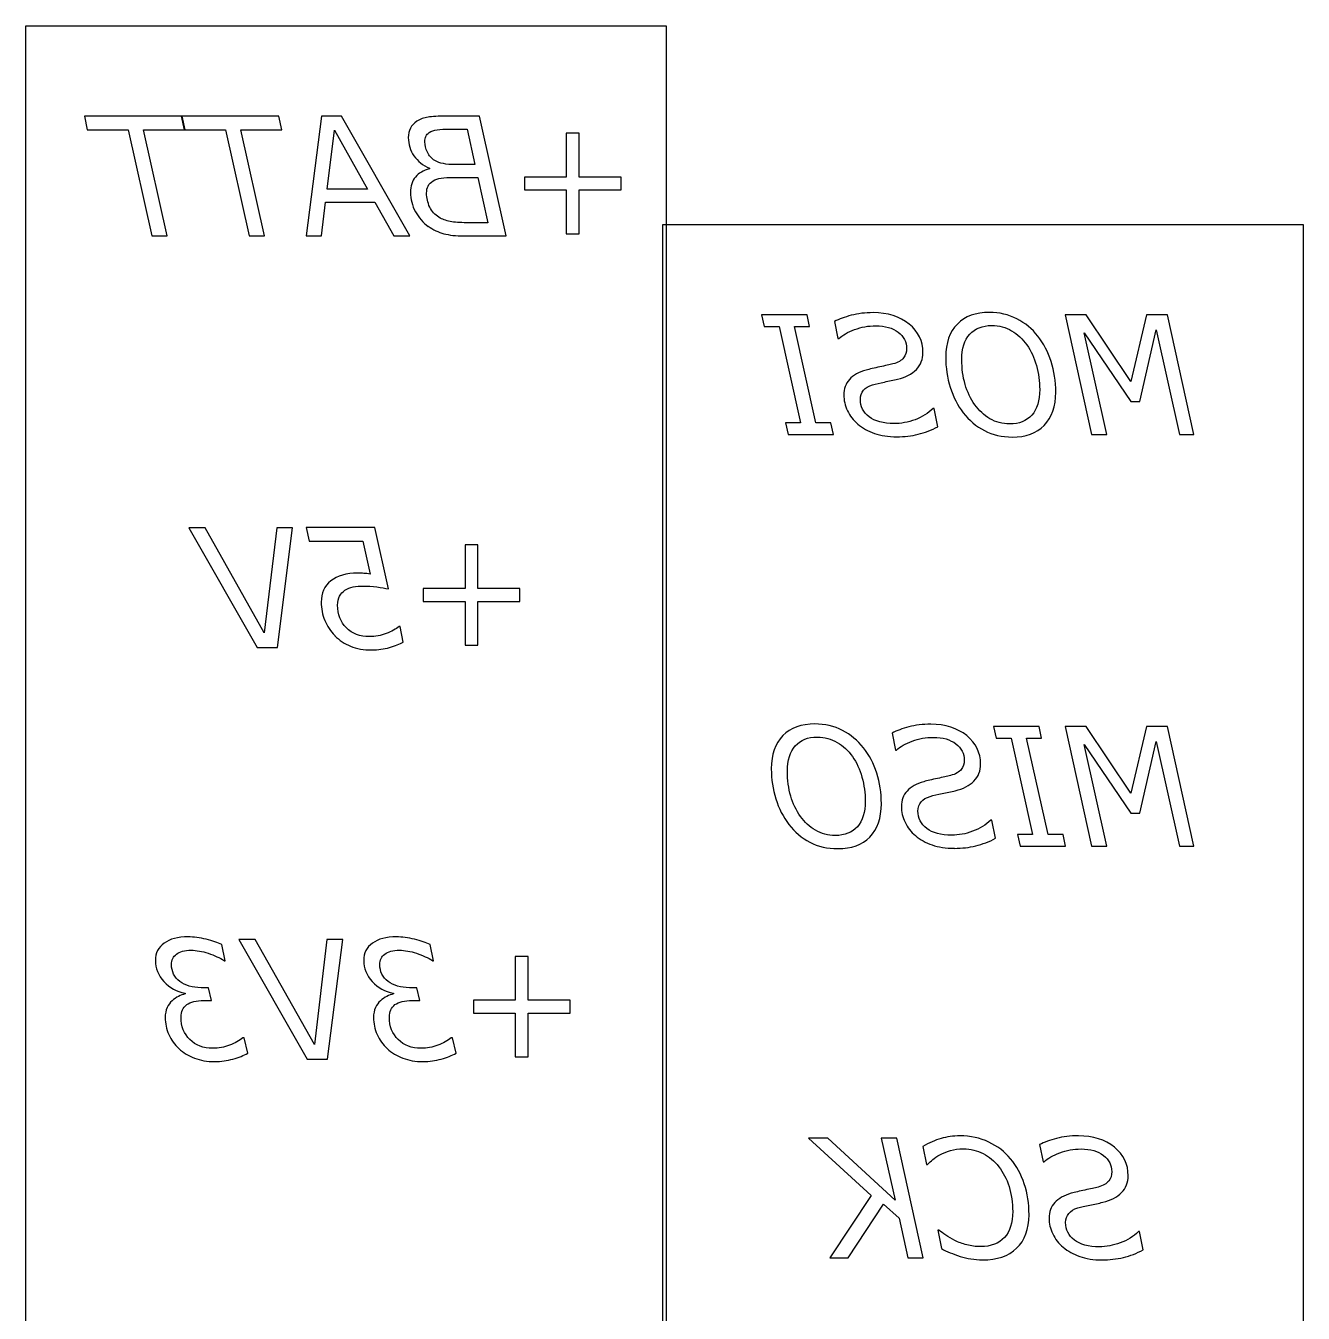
# Model space of a CAD drawing. Extents: x 0.1 to 5.4, y -0.8 to 9.9.
# Drawn here: x 0.07 to 5.37, y 4.59 to 9.93 of the extents above; entities that cross this region are included whole.
import ezdxf

# ---------------------------------------------------------------- set-up
doc = ezdxf.new("R2010")
doc.units = 0
doc.layers.add('Capa_1', color=7, linetype='CONTINUOUS')

msp = doc.modelspace()

# ---------------------------------------------------------------- linework, layer by layer
at = {"layer": 'Capa_1', "color": 7}
for points in [[(0.07381, 9.92621), (2.727999, 9.92621), (2.727999, 0.07383), (0.07381, 0.07383)], [(0.328957, 9.495022), (0.498535, 9.495022), (0.595938, 9.055057), (0.659809, 9.055057), (0.562406, 9.495022), (0.731984, 9.495022), (0.719848, 9.551312), (0.316821, 9.551312)], [(0.732623, 9.495022), (0.902201, 9.495022), (0.999604, 9.055057), (1.063475, 9.055057), (0.966072, 9.495022), (1.13565, 9.495022), (1.123514, 9.551312), (0.720487, 9.551312)], [(1.236247, 9.055057), (1.300437, 9.055057), (1.316405, 9.19471), (1.521432, 9.19471), (1.599355, 9.055057), (1.6661, 9.055057), (1.383151, 9.551343), (1.299479, 9.551343)], [(1.323431, 9.248702), (1.353131, 9.493683), (1.491093, 9.248702)], [(2.140662, 9.245709), (2.314711, 9.245709), (2.314711, 9.064057), (2.367724, 9.064057), (2.367724, 9.245709), (2.541773, 9.245709), (2.541773, 9.299037), (2.367724, 9.299037), (2.367724, 9.480688), (2.314711, 9.480688), (2.314711, 9.299037), (2.140662, 9.299037)], [(2.715358, 9.10226), (5.369546, 9.10226), (5.369546, -0.750121), (2.715358, -0.750121)], [(3.233972, 8.231141), (3.422391, 8.231141), (3.411853, 8.279463), (3.349579, 8.279463), (3.260798, 8.679095), (3.323072, 8.679095), (3.312534, 8.727417), (3.124114, 8.727417), (3.134652, 8.679095), (3.196927, 8.679095), (3.285708, 8.279463), (3.223433, 8.279463)], [(4.491914, 8.231141), (4.555785, 8.231141), (4.461895, 8.652768), (4.655105, 8.367791), (4.692789, 8.367791), (4.759854, 8.665773), (4.856299, 8.231141), (4.916019, 8.231141), (4.80616, 8.727438), (4.719295, 8.727438), (4.655105, 8.451124), (4.469879, 8.727438), (4.382056, 8.727438)], [(3.887373, 8.551772)], [(4.008407, 8.35449)], [(0.749548, 7.844821), (1.032498, 7.348535), (1.116808, 7.348535), (1.180041, 7.844821), (1.114253, 7.844821), (1.062198, 7.40886), (0.816933, 7.844821)], [(1.721029, 7.539187), (1.895078, 7.539187), (1.895078, 7.357535), (1.948091, 7.357535), (1.948091, 7.539187), (2.12214, 7.539187), (2.12214, 7.592515), (1.948091, 7.592515), (1.948091, 7.774167), (1.895078, 7.774167), (1.895078, 7.592515), (1.721029, 7.592515)], [(4.195871, 6.524619), (4.384291, 6.524619), (4.373753, 6.572941), (4.311478, 6.572941), (4.222698, 6.972573), (4.284972, 6.972573), (4.274434, 7.020895), (4.086014, 7.020895), (4.096552, 6.972573), (4.158827, 6.972573), (4.247607, 6.572941), (4.185333, 6.572941)], [(4.491914, 6.524619), (4.555785, 6.524619), (4.461895, 6.946246), (4.655105, 6.661269), (4.692789, 6.661269), (4.759854, 6.959252), (4.856299, 6.524619), (4.916019, 6.524619), (4.80616, 7.020905), (4.719295, 7.020905), (4.655105, 6.744602), (4.469879, 7.020905), (4.382056, 7.020905)], [(3.164351, 6.84524)], [(3.285386, 6.647968)], [(0.957768, 6.138299), (1.240718, 5.642013), (1.325028, 5.642013), (1.388261, 6.138299), (1.322473, 6.138299), (1.270418, 5.702339), (1.025153, 6.138299)], [(1.929249, 5.832665), (2.103298, 5.832665), (2.103298, 5.651013), (2.156311, 5.651013), (2.156311, 5.832665), (2.33036, 5.832665), (2.33036, 5.885993), (2.156311, 5.885993), (2.156311, 6.067645), (2.103298, 6.067645), (2.103298, 5.885993), (1.929249, 5.885993)], [(3.407701, 4.818097), (3.48243, 4.818097), (3.629015, 5.039745), (3.694163, 4.982126), (3.73025, 4.818138), (3.794121, 4.818138), (3.684263, 5.314424), (3.620392, 5.314424), (3.677876, 5.056785), (3.39844, 5.314424), (3.317962, 5.314424), (3.578876, 5.076778)]]:
    msp.add_lwpolyline(points, close=True, dxfattribs=at)
for points in [[(1.890288, 9.054903), (2.064975, 9.054903), (1.955436, 9.551343), (1.818752, 9.551343)], [(1.831209, 9.497708), (1.903384, 9.497708), (1.935958, 9.350383), (1.852925, 9.350383)], [(1.728377, 9.445086), (1.728374, 9.444687)], [(1.747532, 9.335682), (1.747532, 9.332617)], [(1.851328, 9.297494), (1.947455, 9.297494), (1.98929, 9.109508), (1.902106, 9.109508)], [(1.735403, 9.232714), (1.735402, 9.231703)], [(1.742103, 9.094378), (1.742106, 9.095053)], [(3.425905, 8.700253), (3.440276, 8.629251), (3.44475, 8.629251)], [(3.855119, 8.26372), (3.83979, 8.339421), (3.835317, 8.339421)], [(3.684903, 8.222243), (3.684902, 8.222141)], [(1.576993, 7.591064), (1.520786, 7.845372), (1.235601, 7.845372), (1.248056, 7.789388), (1.471293, 7.789388), (1.501312, 7.652738)], [(1.638954, 7.370397), (1.62618, 7.435065), (1.621707, 7.435065)], [(1.355049, 7.397521), (1.355047, 7.396857)], [(3.664782, 6.993731), (3.679154, 6.922729), (3.683627, 6.922729)], [(4.093997, 6.557198), (4.078669, 6.632899), (4.074195, 6.632899)], [(3.92378, 6.515721), (3.92378, 6.515619)], [(0.897096, 6.049777), (0.900287, 6.049777), (0.886554, 6.1171)], [(1.760636, 6.049777), (1.763827, 6.049777), (1.750094, 6.1171)], [(0.813424, 5.884889), (0.843763, 5.884889), (0.831308, 5.937911), (0.800969, 5.937911)], [(1.676963, 5.884889), (1.707302, 5.884889), (1.694847, 5.937911), (1.664509, 5.937911)], [(0.734541, 5.915027), (0.734541, 5.911962)], [(1.598082, 5.915027), (1.598082, 5.911962)], [(0.993856, 5.665959), (0.978846, 5.729912), (0.97406, 5.729912)], [(1.857394, 5.665959), (1.842384, 5.729912), (1.837598, 5.729912)], [(0.708357, 5.685778), (0.708352, 5.685676)], [(1.571897, 5.685778), (1.57189, 5.685676)], [(4.276669, 5.287301), (4.29104, 5.216299), (4.295514, 5.216299)], [(3.792845, 5.279751), (3.807216, 5.205072), (3.812003, 5.205072)], [(3.859268, 4.932517), (3.854795, 4.932517), (3.869805, 4.855897)], [(4.705883, 4.850676), (4.690554, 4.926377), (4.686081, 4.926377)], [(4.039702, 4.809924), (4.039706, 4.809097)], [(4.535667, 4.809291), (4.535666, 4.809097)]]:
    msp.add_lwpolyline(points, dxfattribs=at)
for points in [[(1.694842, 9.530298), (1.683132, 9.522738), (1.674403, 9.513067), (1.668655, 9.501284)], [(1.741468, 9.547256), (1.724436, 9.544532), (1.708894, 9.538879), (1.694842, 9.530298)], [(1.818752, 9.551343), (1.784048, 9.551343), (1.758287, 9.549981), (1.741468, 9.547256)], [(1.668655, 9.501284), (1.66269, 9.489706), (1.659708, 9.476834), (1.659708, 9.462667)], [(1.659708, 9.462667), (1.659708, 9.433994), (1.667479, 9.408658), (1.683021, 9.38666)], [(1.728374, 9.444687), (1.728374, 9.454018), (1.729865, 9.46168), (1.732847, 9.467673)], [(1.732847, 9.467673), (1.73583, 9.473803), (1.740088, 9.478911), (1.745621, 9.482997)], [(1.745621, 9.482997), (1.754564, 9.489127), (1.765741, 9.493009), (1.779154, 9.494644)], [(1.779154, 9.494644), (1.792567, 9.496687), (1.809919, 9.497708), (1.831209, 9.497708)], [(1.738916, 9.401769), (1.73189, 9.416685), (1.728377, 9.431124), (1.728377, 9.445086)], [(1.769254, 9.36775), (1.756054, 9.375787), (1.745941, 9.387126), (1.738916, 9.401769)], [(1.683021, 9.38666), (1.698564, 9.364661), (1.720067, 9.347669), (1.747532, 9.335682)], [(1.805022, 9.354469), (1.791397, 9.357193), (1.779474, 9.36162), (1.769254, 9.36775)], [(1.852925, 9.350383), (1.834616, 9.350383), (1.818648, 9.351745), (1.805022, 9.354469)], [(1.689089, 9.299006), (1.675464, 9.282592), (1.668651, 9.261479), (1.668651, 9.235666)], [(1.747532, 9.332617), (1.721983, 9.326487), (1.702502, 9.315284), (1.689089, 9.299006)], [(1.763187, 9.283396), (1.771703, 9.288844), (1.782667, 9.292522), (1.79608, 9.294429)], [(1.79608, 9.294429), (1.80928, 9.296472), (1.827696, 9.297494), (1.851328, 9.297494)], [(1.668651, 9.235666), (1.668651, 9.20747), (1.675464, 9.180704), (1.689089, 9.155368)], [(1.735402, 9.231703), (1.735402, 9.244166), (1.737425, 9.254178), (1.741471, 9.261738)], [(1.741471, 9.261738), (1.745517, 9.269502), (1.752756, 9.276721), (1.763187, 9.283396)], [(1.748496, 9.174687), (1.739767, 9.192871), (1.735403, 9.212214), (1.735403, 9.232714)], [(1.689089, 9.155368), (1.702502, 9.130237), (1.720173, 9.109907), (1.742103, 9.094378)], [(1.786819, 9.131984), (1.769999, 9.142404), (1.757225, 9.156638), (1.748496, 9.174687)], [(1.833125, 9.114616), (1.815241, 9.118022), (1.799806, 9.123811), (1.786819, 9.131984)], [(1.742106, 9.095053), (1.762758, 9.080614), (1.784368, 9.070296), (1.806936, 9.064098)], [(1.902106, 9.109508), (1.87379, 9.109508), (1.850796, 9.111211), (1.833125, 9.114616)], [(1.806936, 9.064098), (1.829503, 9.057968), (1.857287, 9.054903), (1.890288, 9.054903)], [(3.496163, 8.725589), (3.468911, 8.718505), (3.445492, 8.71006), (3.425905, 8.700253)], [(3.58654, 8.736622), (3.553327, 8.736622), (3.523201, 8.732944), (3.496163, 8.725589)], [(3.735679, 8.689322), (3.697144, 8.720855), (3.647431, 8.736622), (3.58654, 8.736622)], [(4.068448, 8.737746), (4.012028, 8.737746), (3.967744, 8.721638), (3.935596, 8.689424)], [(4.182458, 8.710775), (4.147754, 8.728756), (4.109751, 8.737746), (4.068448, 8.737746)], [(4.269323, 8.639467), (4.245904, 8.66923), (4.216949, 8.692999), (4.182458, 8.710775)], [(3.44475, 8.629251), (3.459866, 8.64369), (3.481476, 8.656119), (3.509579, 8.66654)], [(3.509579, 8.66654), (3.537469, 8.67696), (3.56685, 8.68217), (3.597722, 8.68217)], [(3.597722, 8.68217), (3.63647, 8.68217), (3.667448, 8.673282), (3.690654, 8.655506)], [(3.690654, 8.655506), (3.713648, 8.63773), (3.725144, 8.615187), (3.725144, 8.587876)], [(3.793163, 8.571326), (3.793163, 8.61866), (3.774002, 8.657992), (3.735679, 8.689322)], [(3.935596, 8.689424), (3.903447, 8.657413), (3.887373, 8.61153), (3.887373, 8.551772)], [(3.987012, 8.646802), (4.008728, 8.671253), (4.039173, 8.683478), (4.078347, 8.683478)], [(4.078347, 8.683478), (4.108793, 8.683478), (4.136257, 8.676156), (4.160741, 8.661513)], [(4.160741, 8.661513), (4.185225, 8.647075), (4.206302, 8.627426), (4.223974, 8.602567)], [(3.954118, 8.542476), (3.954118, 8.587835), (3.965083, 8.622611), (3.987012, 8.646802)], [(4.223974, 8.602567), (4.241006, 8.578116), (4.2541, 8.549682), (4.263254, 8.517263)], [(4.324571, 8.53415), (4.311797, 8.573448), (4.293381, 8.608553), (4.269323, 8.639467)], [(3.71269, 8.549259), (3.704386, 8.538158), (3.689589, 8.529815), (3.668299, 8.52423)], [(3.725144, 8.587876), (3.725144, 8.573233), (3.720993, 8.560361), (3.71269, 8.549259)], [(3.765699, 8.501039), (3.784009, 8.519905), (3.793163, 8.543334), (3.793163, 8.571326)], [(3.887374, 8.551783), (3.887374, 8.508671), (3.893654, 8.467119), (3.906215, 8.427126)], [(3.967851, 8.439151), (3.958696, 8.47048), (3.954118, 8.504922), (3.954118, 8.542476)], [(3.557162, 8.498485), (3.52693, 8.489836), (3.504043, 8.476964), (3.4885, 8.459869)], [(3.614008, 8.511868), (3.59144, 8.507101), (3.572491, 8.50264), (3.557162, 8.498485)], [(3.668299, 8.52423), (3.654673, 8.520825), (3.636576, 8.516704), (3.614008, 8.511868)], [(3.688096, 8.460992), (3.721521, 8.468757), (3.747389, 8.482106), (3.765699, 8.501039)], [(4.263254, 8.517263), (4.272409, 8.485048), (4.276986, 8.451812), (4.276986, 8.417554)], [(4.343732, 8.407154), (4.343732, 8.452513), (4.337345, 8.494845), (4.324571, 8.53415)], [(3.4885, 8.459869), (3.472746, 8.442774), (3.464868, 8.421218), (3.464868, 8.395201)], [(3.54662, 8.41502), (3.555136, 8.425236), (3.567698, 8.432796), (3.584304, 8.4377)], [(3.584304, 8.4377), (3.598143, 8.441786), (3.614643, 8.445566), (3.633805, 8.44904)], [(3.633805, 8.44904), (3.652753, 8.453126), (3.67085, 8.45711), (3.688096, 8.460992)], [(4.008409, 8.354459), (3.990526, 8.379795), (3.977006, 8.408026), (3.967851, 8.439151)], [(3.464868, 8.395201), (3.464868, 8.373407), (3.469978, 8.351749), (3.480197, 8.330227)], [(3.533526, 8.37671), (3.533526, 8.392034), (3.537891, 8.404804), (3.54662, 8.41502)], [(3.906215, 8.427126), (3.918564, 8.387147), (3.936554, 8.351929), (3.960186, 8.321472)], [(4.276986, 8.417554), (4.276986, 8.371786), (4.266128, 8.336564), (4.244412, 8.311889)], [(4.295829, 8.269165), (4.327765, 8.301584), (4.343732, 8.347581), (4.343732, 8.407154)], [(3.480197, 8.330227), (3.490416, 8.308637), (3.504681, 8.29018), (3.52299, 8.274856)], [(3.569933, 8.304687), (3.545662, 8.323552), (3.533526, 8.34756), (3.533526, 8.37671)], [(3.835317, 8.339421), (3.814879, 8.319194), (3.789863, 8.303631), (3.760269, 8.292734)], [(4.070682, 8.296871), (4.045985, 8.31131), (4.025227, 8.330516), (4.008407, 8.35449)], [(3.52299, 8.274856), (3.542578, 8.258442), (3.565571, 8.24557), (3.591971, 8.236239)], [(3.674043, 8.276695), (3.628694, 8.276695), (3.593991, 8.286025), (3.569933, 8.304687)], [(3.760269, 8.292734), (3.730462, 8.282041), (3.70172, 8.276695), (3.674043, 8.276695)], [(3.960186, 8.321472), (3.984457, 8.290142), (4.013625, 8.265488), (4.04769, 8.247507)], [(4.152437, 8.275213), (4.122418, 8.275213), (4.095166, 8.282433), (4.070682, 8.296871)], [(4.244412, 8.311889), (4.222483, 8.287439), (4.191825, 8.275213), (4.152437, 8.275213)], [(3.591971, 8.236239), (3.618158, 8.226908), (3.649135, 8.222243), (3.684903, 8.222243)], [(3.684902, 8.222141), (3.715773, 8.222141), (3.745154, 8.225546), (3.773045, 8.232357)], [(3.773045, 8.232357), (3.800935, 8.239236), (3.828293, 8.24969), (3.855119, 8.26372)], [(4.04769, 8.247507), (4.081754, 8.229731), (4.120184, 8.220843), (4.162977, 8.220843)], [(4.162977, 8.220843), (4.21961, 8.220843), (4.263894, 8.236951), (4.295829, 8.269165)], [(1.450535, 7.656804), (1.402632, 7.656804), (1.365374, 7.646043), (1.338761, 7.624522)], [(1.475764, 7.655803), (1.467461, 7.656471), (1.459051, 7.656804), (1.450535, 7.656804)], [(1.501312, 7.652738), (1.492583, 7.654101), (1.484067, 7.655122), (1.475764, 7.655803)], [(1.338761, 7.624522), (1.311935, 7.603), (1.298522, 7.57368), (1.298522, 7.536561)], [(1.374841, 7.561642), (1.380375, 7.571653), (1.387827, 7.579758), (1.397196, 7.585956)], [(1.397196, 7.585956), (1.406777, 7.592086), (1.418168, 7.596513), (1.431367, 7.599237)], [(1.431367, 7.599237), (1.444355, 7.601961), (1.458087, 7.603323), (1.472564, 7.603323)], [(1.472564, 7.603323), (1.491299, 7.603323), (1.510141, 7.601961), (1.52909, 7.599237)], [(1.52909, 7.599237), (1.547826, 7.596513), (1.563793, 7.593788), (1.576993, 7.591064)], [(1.298522, 7.536561), (1.298522, 7.509863), (1.303419, 7.484527), (1.313213, 7.460554)], [(1.366541, 7.523944), (1.366541, 7.539064), (1.369308, 7.55163), (1.374841, 7.561642)], [(1.402947, 7.42965), (1.378676, 7.453624), (1.366541, 7.485055), (1.366541, 7.523944)], [(1.313213, 7.460554), (1.323006, 7.43658), (1.336952, 7.415569), (1.355049, 7.397521)], [(1.498754, 7.39369), (1.459154, 7.39369), (1.427218, 7.405676), (1.402947, 7.42965)], [(1.621707, 7.435065), (1.608506, 7.424644), (1.590729, 7.415075), (1.568374, 7.406358)], [(1.355047, 7.396857), (1.373782, 7.3784), (1.395605, 7.363961), (1.420515, 7.353541)], [(1.568374, 7.406358), (1.546019, 7.397912), (1.522812, 7.39369), (1.498754, 7.39369)], [(1.581789, 7.348432), (1.604783, 7.355243), (1.623838, 7.362565), (1.638954, 7.370397)], [(1.420515, 7.353541), (1.445424, 7.343324), (1.474699, 7.338216), (1.508337, 7.338216)], [(1.508337, 7.338216), (1.534311, 7.338216), (1.558795, 7.341622), (1.581789, 7.348432)], [(3.345426, 7.031213), (3.289007, 7.031213), (3.244723, 7.015106), (3.212574, 6.982891)], [(3.459436, 7.004243), (3.424733, 7.022223), (3.386729, 7.031213), (3.345426, 7.031213)], [(3.546301, 6.932935), (3.522882, 6.962698), (3.493927, 6.986467), (3.459436, 7.004243)], [(3.73504, 7.019067), (3.707788, 7.011983), (3.684369, 7.003538), (3.664782, 6.993731)], [(3.825418, 7.0301), (3.792205, 7.0301), (3.762079, 7.026422), (3.73504, 7.019067)], [(3.974558, 6.9828), (3.936022, 7.014333), (3.886309, 7.0301), (3.825418, 7.0301)], [(3.212574, 6.982891), (3.180426, 6.950881), (3.164351, 6.904997), (3.164351, 6.84524)], [(3.231097, 6.835954), (3.231097, 6.881313), (3.242061, 6.916089), (3.26399, 6.94028)], [(3.26399, 6.94028), (3.285706, 6.964731), (3.316152, 6.976956), (3.355326, 6.976956)], [(3.355326, 6.976956), (3.385771, 6.976956), (3.413236, 6.969634), (3.43772, 6.954991)], [(3.43772, 6.954991), (3.462203, 6.940553), (3.483281, 6.920904), (3.500952, 6.896045)], [(3.683627, 6.922729), (3.698743, 6.937168), (3.720353, 6.949597), (3.748456, 6.960018)], [(3.748456, 6.960018), (3.776346, 6.970438), (3.805727, 6.975648), (3.836599, 6.975648)], [(3.836599, 6.975648), (3.875348, 6.975648), (3.906325, 6.96676), (3.929531, 6.948984)], [(3.929531, 6.948984), (3.952525, 6.931208), (3.964022, 6.908665), (3.964022, 6.881354)], [(4.032042, 6.864804), (4.032042, 6.912138), (4.01288, 6.95147), (3.974558, 6.9828)], [(3.500952, 6.896045), (3.517985, 6.871594), (3.531078, 6.84316), (3.540233, 6.810741)], [(3.60155, 6.827618), (3.588776, 6.866915), (3.57036, 6.902021), (3.546301, 6.932935)], [(3.164352, 6.845261), (3.164352, 6.802149), (3.170633, 6.760597), (3.183194, 6.720604)], [(3.244829, 6.732629), (3.235674, 6.763958), (3.231097, 6.7984), (3.231097, 6.835954)], [(3.951567, 6.842737), (3.943264, 6.831636), (3.928467, 6.823293), (3.907176, 6.817708)], [(3.964022, 6.881354), (3.964022, 6.866711), (3.95987, 6.853839), (3.951567, 6.842737)], [(4.004577, 6.794517), (4.022887, 6.813383), (4.032042, 6.836812), (4.032042, 6.864804)], [(3.540233, 6.810741), (3.549387, 6.778526), (3.553965, 6.74529), (3.553965, 6.711032)], [(3.620711, 6.700622), (3.620711, 6.745981), (3.614324, 6.788313), (3.60155, 6.827618)], [(3.796039, 6.791963), (3.765807, 6.783314), (3.74292, 6.770442), (3.727378, 6.753347)], [(3.852885, 6.805347), (3.830317, 6.800579), (3.811369, 6.796118), (3.796039, 6.791963)], [(3.907176, 6.817708), (3.89355, 6.814303), (3.875453, 6.810182), (3.852885, 6.805347)], [(3.926974, 6.754573), (3.9604, 6.762337), (3.986267, 6.775652), (4.004577, 6.794517)], [(3.285388, 6.647937), (3.267504, 6.673273), (3.253985, 6.701504), (3.244829, 6.732629)], [(3.727378, 6.753347), (3.711623, 6.736252), (3.703745, 6.714696), (3.703745, 6.688679)], [(3.785499, 6.708498), (3.794015, 6.718714), (3.806576, 6.726274), (3.823182, 6.731178)], [(3.823182, 6.731178), (3.837021, 6.735264), (3.853521, 6.739044), (3.872683, 6.742518)], [(3.872683, 6.742518), (3.891631, 6.746604), (3.909728, 6.750622), (3.926974, 6.754573)], [(3.183194, 6.720604), (3.195542, 6.680625), (3.213533, 6.645404), (3.237165, 6.61494)], [(3.553965, 6.711032), (3.553965, 6.665264), (3.543107, 6.630042), (3.521391, 6.605367)], [(3.572808, 6.562633), (3.604743, 6.595052), (3.620711, 6.641048), (3.620711, 6.700622)], [(3.703745, 6.688679), (3.703745, 6.666885), (3.708855, 6.645227), (3.719074, 6.623705)], [(3.772404, 6.670188), (3.772404, 6.685512), (3.776769, 6.698282), (3.785499, 6.708498)], [(3.34766, 6.590349), (3.322963, 6.604788), (3.302205, 6.623994), (3.285386, 6.647968)], [(3.719074, 6.623705), (3.729293, 6.602115), (3.743558, 6.583658), (3.761868, 6.568334)], [(3.808811, 6.598165), (3.78454, 6.61703), (3.772404, 6.641038), (3.772404, 6.670188)], [(4.074195, 6.632899), (4.053757, 6.612672), (4.028741, 6.597109), (3.999147, 6.586212)], [(3.237165, 6.61494), (3.261436, 6.58361), (3.290604, 6.558955), (3.324668, 6.540975)], [(3.429416, 6.568691), (3.399397, 6.568691), (3.372145, 6.575911), (3.34766, 6.590349)], [(3.521391, 6.605367), (3.499462, 6.580917), (3.468804, 6.568691), (3.429416, 6.568691)], [(3.761868, 6.568334), (3.781455, 6.55192), (3.804449, 6.539048), (3.830848, 6.529717)], [(3.912921, 6.570173), (3.867573, 6.570173), (3.832869, 6.579503), (3.808811, 6.598165)], [(3.999147, 6.586212), (3.96934, 6.575519), (3.940598, 6.570173), (3.912921, 6.570173)], [(3.324668, 6.540975), (3.358733, 6.523199), (3.397162, 6.514311), (3.439956, 6.514311)], [(3.439956, 6.514311), (3.496588, 6.514311), (3.540872, 6.530419), (3.572808, 6.562633)], [(3.830848, 6.529717), (3.857035, 6.520386), (3.888012, 6.515721), (3.92378, 6.515721)], [(3.92378, 6.515619), (3.954651, 6.515619), (3.984032, 6.519024), (4.011923, 6.525835)], [(4.011923, 6.525835), (4.039813, 6.532714), (4.067172, 6.543168), (4.093997, 6.557198)], [(0.746677, 6.148668), (0.704735, 6.148668), (0.671735, 6.139882), (0.647676, 6.122311)], [(0.821725, 6.138452), (0.795325, 6.145263), (0.770309, 6.148668), (0.746677, 6.148668)], [(1.610217, 6.148668), (1.568275, 6.148668), (1.535275, 6.139882), (1.511216, 6.122311)], [(1.685265, 6.138452), (1.658865, 6.145263), (1.633849, 6.148668), (1.610217, 6.148668)], [(0.647676, 6.122311), (0.623405, 6.104943), (0.61127, 6.081174), (0.61127, 6.051003)], [(0.698776, 6.077462), (0.712401, 6.087883), (0.732627, 6.093093), (0.759453, 6.093093)], [(0.759453, 6.093093), (0.781596, 6.093093), (0.805228, 6.08887), (0.830351, 6.080425)], [(0.886554, 6.1171), (0.869522, 6.124865), (0.847912, 6.131982), (0.821725, 6.138452)], [(1.511216, 6.122311), (1.486945, 6.104943), (1.47481, 6.081174), (1.47481, 6.051003)], [(1.562315, 6.077462), (1.57594, 6.087883), (1.596166, 6.093093), (1.622993, 6.093093)], [(1.622993, 6.093093), (1.645135, 6.093093), (1.668767, 6.08887), (1.69389, 6.080425)], [(1.750094, 6.1171), (1.733062, 6.124865), (1.711453, 6.131982), (1.685265, 6.138452)], [(0.61127, 6.051003), (0.61127, 6.018107), (0.622979, 5.988889), (0.646399, 5.963349)], [(0.678017, 6.03384), (0.678017, 6.052501), (0.684937, 6.067042), (0.698776, 6.077462)], [(0.712508, 5.963553), (0.689514, 5.980852), (0.678017, 6.004281), (0.678017, 6.03384)], [(0.830351, 6.080425), (0.855473, 6.07198), (0.877721, 6.061763), (0.897096, 6.049777)], [(1.47481, 6.051003), (1.47481, 6.018107), (1.48652, 5.988889), (1.509939, 5.963349)], [(1.541556, 6.03384), (1.541556, 6.052501), (1.548476, 6.067042), (1.562315, 6.077462)], [(1.576047, 5.963553), (1.553053, 5.980852), (1.541556, 6.004281), (1.541556, 6.03384)], [(1.69389, 6.080425), (1.719012, 6.07198), (1.741261, 6.061763), (1.760636, 6.049777)], [(0.646399, 5.963349), (0.669605, 5.938013), (0.698986, 5.921906), (0.734541, 5.915027)], [(0.800969, 5.937911), (0.764989, 5.937911), (0.735502, 5.946458), (0.712508, 5.963553)], [(1.509939, 5.963349), (1.533146, 5.938013), (1.562526, 5.921906), (1.598082, 5.915027)], [(1.664509, 5.937911), (1.628528, 5.937911), (1.599041, 5.946458), (1.576047, 5.963553)], [(0.680251, 5.883766), (0.672161, 5.876206), (0.665454, 5.866637), (0.660132, 5.855058)], [(0.707077, 5.901746), (0.696858, 5.896978), (0.687916, 5.890985), (0.680251, 5.883766)], [(0.734541, 5.911962), (0.726238, 5.909919), (0.717083, 5.906513), (0.707077, 5.901746)], [(0.740931, 5.867522), (0.756473, 5.8791), (0.780637, 5.884889), (0.813424, 5.884889)], [(1.543792, 5.883766), (1.535701, 5.876206), (1.528995, 5.866637), (1.523672, 5.855058)], [(1.570617, 5.901746), (1.560398, 5.896978), (1.551456, 5.890985), (1.543792, 5.883766)], [(1.598082, 5.911962), (1.589778, 5.909919), (1.580623, 5.906513), (1.570617, 5.901746)], [(1.60447, 5.867522), (1.620012, 5.8791), (1.644177, 5.884889), (1.676963, 5.884889)], [(0.660132, 5.855058), (0.654598, 5.84348), (0.651831, 5.829825), (0.651831, 5.814092)], [(0.717617, 5.815216), (0.717617, 5.838577), (0.725388, 5.856012), (0.740931, 5.867522)], [(1.523672, 5.855058), (1.518138, 5.84348), (1.515372, 5.829825), (1.515372, 5.814092)], [(1.581157, 5.815216), (1.581157, 5.838577), (1.588928, 5.856012), (1.60447, 5.867522)], [(0.651831, 5.814092), (0.651831, 5.789846), (0.656835, 5.766417), (0.666841, 5.743806)], [(0.754343, 5.722556), (0.729859, 5.746325), (0.717617, 5.777212), (0.717617, 5.815216)], [(1.515372, 5.814092), (1.515372, 5.789846), (1.520375, 5.766417), (1.530381, 5.743806)], [(1.617882, 5.722556), (1.593398, 5.746325), (1.581157, 5.777212), (1.581157, 5.815216)], [(0.666841, 5.743806), (0.676848, 5.72133), (0.690686, 5.701988), (0.708357, 5.685778)], [(0.848553, 5.686902), (0.810231, 5.686902), (0.778827, 5.698787), (0.754343, 5.722556)], [(0.97406, 5.729912), (0.959369, 5.718333), (0.940953, 5.70822), (0.918811, 5.69957)], [(1.530381, 5.743806), (1.540388, 5.72133), (1.554226, 5.701988), (1.571897, 5.685778)], [(1.712091, 5.686902), (1.673769, 5.686902), (1.642366, 5.698787), (1.617882, 5.722556)], [(1.837598, 5.729912), (1.822907, 5.718333), (1.804491, 5.70822), (1.782349, 5.69957)], [(0.708352, 5.685676), (0.727087, 5.668581), (0.748697, 5.655232), (0.773181, 5.645629)], [(0.918811, 5.69957), (0.896669, 5.691125), (0.87325, 5.686902), (0.848553, 5.686902)], [(0.932859, 5.641951), (0.956917, 5.648762), (0.977249, 5.656765), (0.993856, 5.665959)], [(1.57189, 5.685676), (1.590625, 5.668581), (1.612235, 5.655232), (1.636719, 5.645629)], [(1.782349, 5.69957), (1.760207, 5.691125), (1.736788, 5.686902), (1.712091, 5.686902)], [(1.796397, 5.641951), (1.820455, 5.648762), (1.840788, 5.656765), (1.857394, 5.665959)], [(0.773181, 5.645629), (0.797452, 5.636298), (0.825662, 5.631633), (0.85781, 5.631633)], [(0.85781, 5.631633), (0.883572, 5.631633), (0.908588, 5.635073), (0.932859, 5.641951)], [(1.636719, 5.645629), (1.66099, 5.636298), (1.6892, 5.631633), (1.721348, 5.631633)], [(1.721348, 5.631633), (1.74711, 5.631633), (1.772126, 5.635073), (1.796397, 5.641951)], [(3.868212, 5.312749), (3.843729, 5.30587), (3.818606, 5.294871), (3.792845, 5.279751)], [(3.946135, 5.323374), (3.91867, 5.323374), (3.892696, 5.319832), (3.868212, 5.312749)], [(4.065893, 5.297731), (4.030125, 5.314826), (3.990206, 5.323374), (3.946135, 5.323374)], [(4.15627, 5.228364), (4.131787, 5.257718), (4.101661, 5.280841), (4.065893, 5.297731)], [(4.346927, 5.312637), (4.319675, 5.305553), (4.296256, 5.297108), (4.276669, 5.287301)], [(4.437304, 5.32367), (4.404091, 5.32367), (4.373965, 5.319992), (4.346927, 5.312637)], [(4.586443, 5.27637), (4.547908, 5.307903), (4.498195, 5.32367), (4.437304, 5.32367)], [(3.8334, 5.225402), (3.840425, 5.231531), (3.85107, 5.238546), (3.865336, 5.246447)], [(3.865336, 5.246447), (3.877045, 5.252576), (3.890991, 5.257923), (3.907172, 5.262486)], [(3.907172, 5.262486), (3.923352, 5.267253), (3.941236, 5.269637), (3.960823, 5.269637)], [(3.960823, 5.269637), (3.99063, 5.269637), (4.017988, 5.263099), (4.042898, 5.250022)], [(4.042898, 5.250022), (4.067808, 5.23715), (4.089418, 5.219034), (4.107727, 5.195673)], [(4.295514, 5.216299), (4.31063, 5.230738), (4.33224, 5.243167), (4.360343, 5.253588)], [(4.360343, 5.253588), (4.388233, 5.264008), (4.417614, 5.269218), (4.448486, 5.269218)], [(4.448486, 5.269218), (4.487234, 5.269218), (4.518212, 5.26033), (4.541418, 5.242554)], [(4.541418, 5.242554), (4.564412, 5.224778), (4.575908, 5.202235), (4.575908, 5.174924)], [(4.643927, 5.158384), (4.643927, 5.205719), (4.624766, 5.245047), (4.586443, 5.27637)], [(3.812003, 5.205072), (3.819029, 5.212427), (3.826161, 5.219204), (3.8334, 5.225402)], [(4.107727, 5.195673), (4.125611, 5.172993), (4.139663, 5.145444), (4.149882, 5.113025)], [(4.213116, 5.124375), (4.199916, 5.163945), (4.180968, 5.198608), (4.15627, 5.228364)], [(4.563454, 5.136307), (4.55515, 5.125206), (4.540353, 5.116863), (4.519063, 5.111278)], [(4.575908, 5.174924), (4.575908, 5.160281), (4.571757, 5.147409), (4.563454, 5.136307)], [(4.616463, 5.088098), (4.634772, 5.106963), (4.643927, 5.130392), (4.643927, 5.158384)], [(4.149882, 5.113025), (4.160102, 5.080606), (4.165211, 5.046055), (4.165211, 5.009373)], [(4.232916, 4.996388), (4.232916, 5.042156), (4.226316, 5.084818), (4.213116, 5.124375)], [(4.407926, 5.085533), (4.377694, 5.076884), (4.354807, 5.064012), (4.339265, 5.046917)], [(4.464772, 5.098916), (4.442204, 5.094149), (4.423255, 5.089688), (4.407926, 5.085533)], [(4.519063, 5.111278), (4.505437, 5.107873), (4.48734, 5.103752), (4.464772, 5.098916)], [(4.538859, 5.048051), (4.572285, 5.055815), (4.598153, 5.069164), (4.616463, 5.088098)], [(4.339265, 5.046917), (4.32351, 5.029822), (4.315632, 5.008266), (4.315632, 4.982249)], [(4.397384, 5.001976), (4.4059, 5.012192), (4.418462, 5.019752), (4.435068, 5.024656)], [(4.435068, 5.024656), (4.448907, 5.028742), (4.465407, 5.032522), (4.484569, 5.035996)], [(4.484569, 5.035996), (4.503517, 5.040082), (4.521614, 5.0441), (4.538859, 5.048051)], [(4.165211, 5.009373), (4.165211, 4.963605), (4.153821, 4.92794), (4.131041, 4.90238)], [(4.1815, 4.857725), (4.215778, 4.890417), (4.232916, 4.936638), (4.232916, 4.996388)], [(4.315632, 4.982249), (4.315632, 4.960455), (4.320742, 4.938797), (4.330961, 4.917275)], [(4.38429, 4.963666), (4.38429, 4.97899), (4.388655, 4.99176), (4.397384, 5.001976)], [(3.887691, 4.911472), (3.876621, 4.919032), (3.867146, 4.926047), (3.859268, 4.932517)], [(3.925056, 4.889814), (3.911217, 4.896693), (3.898762, 4.903912), (3.887691, 4.911472)], [(4.330961, 4.917275), (4.34118, 4.895753), (4.355445, 4.877296), (4.373754, 4.861904)], [(4.420697, 4.891643), (4.396426, 4.910508), (4.38429, 4.934516), (4.38429, 4.963666)], [(4.686081, 4.926377), (4.665642, 4.90615), (4.640626, 4.890587), (4.611032, 4.87969)], [(3.974876, 4.871527), (3.956566, 4.876295), (3.939959, 4.88239), (3.925056, 4.889814)], [(4.03236, 4.864376), (4.012134, 4.864376), (3.992973, 4.86676), (3.974876, 4.871527)], [(4.131041, 4.90238), (4.10826, 4.877044), (4.075366, 4.864376), (4.03236, 4.864376)], [(4.373754, 4.861904), (4.393342, 4.84549), (4.416335, 4.832618), (4.442735, 4.823287)], [(4.524807, 4.863651), (4.479458, 4.863651), (4.444755, 4.872981), (4.420697, 4.891643)], [(4.611032, 4.87969), (4.581226, 4.868997), (4.552484, 4.863651), (4.524807, 4.863651)], [(3.869805, 4.855897), (3.89216, 4.844114), (3.917921, 4.833455), (3.947089, 4.82392)], [(3.947089, 4.82392), (3.976044, 4.81459), (4.006915, 4.809924), (4.039702, 4.809924)], [(4.039706, 4.809097), (4.099958, 4.809097), (4.147223, 4.825306), (4.1815, 4.857725)], [(4.442735, 4.823287), (4.468922, 4.813956), (4.499899, 4.809291), (4.535667, 4.809291)], [(4.535666, 4.809097), (4.566537, 4.809097), (4.595918, 4.812502), (4.623808, 4.819313)], [(4.623808, 4.819313), (4.651699, 4.826192), (4.679057, 4.836646), (4.705883, 4.850676)]]:
    msp.add_open_spline(points, degree=3, dxfattribs=at)

doc.saveas('drawing.dxf')
